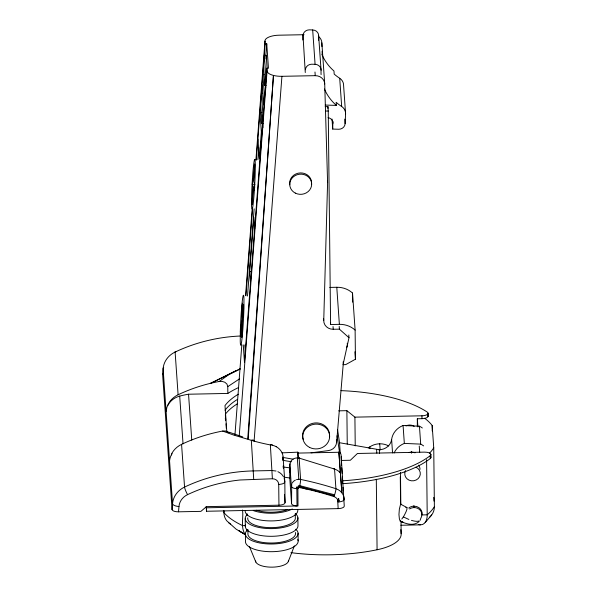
<?xml version="1.0" encoding="UTF-8"?>
<svg xmlns="http://www.w3.org/2000/svg" width="597" height="597" viewBox="0 0 597 597"><rect width="100%" height="100%" fill="white"/><g stroke="black" fill="none" stroke-linecap="round" stroke-linejoin="round"><path stroke-width="0.9" d="M417.325 426.594L417.34 418.781L421.982 418.684A6.269 2.455 -0.6 0 0 427.967 416.646L428.049 413.221A6.269 2.455 -0.6 0 0 427.198 412.057A116.034 45.462 -0.6 0 0 340.962 390.639M311.022 452.847L328.402 450.608A9.41 8.656 -4 0 0 336.581 442.608L343.275 363.715L348.991 337.723L339.394 329.156L333.23 329.275A9.41 8.656 -4 0 1 323.746 320.499L327.589 182.495L324.723 83.99L321.85 42.872A9.41 8.656 -4 0 0 318.977 36.902M405.773 507.286C408.96 506.823 405.296 513.204 404.55 514.815A7.791 1.724 -61.9 0 1 403.341 516.89L401.811 519.032M302.783 39.984L303.007 35.432A6.269 5.769 -4 0 1 309.201 29.85L312.679 29.947A6.269 5.769 -4 0 1 318.664 35.902L321.067 70.267A50.178 46.156 -4 0 0 321.082 74.618M305.276 72.535L303.007 35.432M322.014 54.618A50.178 46.156 -4 0 0 333.969 71.021L334.186 74.095A50.178 46.156 -4 0 0 339.708 78.274A9.41 8.656 -4 0 1 343.611 85.64L345.588 113.87L345.118 123.676A6.269 5.769 -4 0 1 338.917 129.258L332.716 129.079L332.865 121.49M253.076 187.018L252.046 203.831A20.388 1.075 -86.9 0 0 252.33 204.711L253.359 187.898L254.113 190.286A20.388 1.075 -86.9 0 0 254.494 184.085L253.74 181.697L254.77 164.884A20.388 1.075 -86.9 0 0 254.486 164.003L253.456 180.816L252.703 178.436A20.388 1.075 -86.9 0 0 252.322 184.637L253.076 187.018L254.867 187.115M248.218 438.72L273.448 75.423L247.748 438.892M234.949 434.929L241.815 344.835M245.568 295.605L252.232 208.301M255.912 160.003L264.978 41.118L265.165 43.82L256.3 160.056M245.949 295.828L252.613 208.413M247.501 296.03L254.15 208.86M257.897 159.705L258.822 147.653M265.822 55.842L266.74 43.79L265.165 43.82M250.583 284.209L249.703 271.635L253.859 217.181L254.673 228.86M265.934 58.887L266.202 55.372L264.322 55.275L265.702 74.983L264.896 85.52L266.15 85.587M261.852 112.415L259.971 112.311L261.352 132.027L259.322 158.698L257.941 138.982M263.247 123.616L262.001 123.549L262.799 113.012L261.426 93.296L262.673 93.363M264.128 74.356L262.874 74.289L264.255 93.998L263.449 104.535L262.068 84.826M266.74 43.79L268.449 68.215L266.874 68.245L244.464 362.103L243.263 344.917M239.225 435.959L267.06 70.939L266.874 68.245M254.091 441.258L281.926 76.312A14.5 5.679 -0.6 0 1 267.031 70.916M175.816 351.82A6.269 0.963 64.6 0 0 175.115 352.051A21.955 20.194 -4 0 0 163.108 368.67L172.548 503.681L172.055 509.487L162.615 374.476L163.108 368.67A6.269 2.433 4.8 0 1 163.705 367.595M178.525 511.816L178.966 506.517A15.679 14.425 -4 0 1 187.548 494.644A150.534 138.459 -4 0 1 239.994 479.995L272.389 478.772A6.269 5.769 -4 0 1 278.717 484.413L278.948 505.189L206.45 506.644L200.905 511.368L178.525 511.816A6.283 2.463 -0.6 0 1 172.048 509.487M206.502 511.256L206.465 507.793L298 505.957L297.888 488.264L299.127 487.495L306.365 489.04A307.336 282.694 -4 0 1 333.954 496.607A6.269 5.769 -4 0 1 337.656 499.89L338.163 508.622L206.502 511.256L206.181 506.622M428.049 413.221L427.967 416.646L427.997 413.609L428.079 416.109A6.269 2.455 -0.6 0 0 427.75 415.385M166.093 411.378L166.899 407.296L168.585 403.438A21.955 20.194 -4 0 1 178.1 394.766A156.802 144.235 -4 0 1 219.196 381.468L222.099 381.386L224.838 382.252L226.942 384.08L227.77 386.632L227.845 393.43L188.548 394.221A82.55 75.931 -4 0 0 179.704 396.102A18.686 17.186 -4 0 0 167.869 405.341M338.887 451.892L341.88 492.816L338.827 452.265C339.842 450.787 341.223 454.526 341.133 455.533A12.544 11.537 -4 0 1 341.2 456.638L344.26 506.04A6.269 2.455 -0.6 0 1 338.163 508.622M299.657 457.929A6.269 0.791 -72.8 0 0 299.112 458.093L300.604 479.436A6.269 0.716 -78.4 0 1 299.784 485.659L299.351 487.525M291.709 484.197L291.56 503.629A6.269 2.455 -0.6 0 0 297.015 505.95L296.828 488.667A6.269 2.455 -0.6 0 1 291.366 486.346L289.866 464.839A6.269 2.455 -0.6 0 1 290.224 463.936M400.468 472.331L400.818 504.361L400.706 503.749L399.363 509.092L398.953 514.51L399.386 518.89L400.214 521.084C405.915 523.957 413.714 526.42 419.094 521.562M333.954 496.607L334.604 494.809A6.269 0.985 -72.1 0 0 335.917 488.704L334.544 469.055L299.112 458.093A7.574 6.963 2.8 0 0 292.023 459.936A7.53 6.925 3 0 0 289.858 464.839L289.941 472.026L289.649 467.847A114.154 44.723 -0.6 0 1 283.075 466.936M171.339 454.929L172.055 453.026A21.955 20.194 -4 0 1 181.57 444.355A156.802 144.235 -4 0 1 222.659 431.056L225.584 430.974L229.487 432.653M288.358 561.389L294.388 545.83M400.871 525.256L420.288 524.86C425.467 525.076 427.422 519.084 427.206 514.823L426.594 459.638M420.101 520.368L420.81 518.3A7.791 7.171 -4 0 0 419.348 509.368A7.791 7.171 -4 0 0 409.535 508.965M337.656 499.89L338.76 498.45L337.887 500.547L339.454 500.077L338.036 501.234L339.066 501.883A6.269 2.455 -0.6 0 0 344.185 499.353A12.544 11.537 -4 0 0 335.917 488.704A313.612 288.463 -4 0 0 300.604 479.436A7.53 6.925 -4 0 0 298.813 479.272L296.493 479.66M425.228 522.509L431.706 514.935M400.669 520.942L400.214 521.084M219.196 381.468L229.106 374.386L240.069 368.819M227.77 386.632L239.576 378.841M368.23 447.937L369.759 446.907A17.246 15.865 -4 0 1 388.751 445.974M408.721 508.062L409.87 507.271A7.985 7.343 -4 0 1 413.937 506.152L416.736 506.562L419.184 507.853A7.985 7.343 -4 0 1 421.989 513.621L421.818 514.927L427.206 514.823A109.766 42.999 -0.6 0 0 434.385 506.666L433.735 447.81L432.176 425.504A109.766 42.999 -0.6 0 0 424.81 418.363L424.631 418.221M329.76 287.418L336.783 287.276A21.955 20.194 -4 0 1 352.521 293.023L355.118 330.089L355.439 359.215L345.7 364.618L342.924 364.677M235.957 370.67L210.689 383.281L240.218 369.028M282.053 452.862L297.828 452.168L298.261 458.317M298.47 487.645L298.284 486.025L299.03 485.921L299.127 487.495M338.089 501.935L339.066 501.883M325.201 106.647L327.94 106.594L328.246 111.012L330.596 324.522L339.372 324.343A21.955 20.194 -4 0 1 355.118 330.089M325.484 111.064L328.246 111.012M338.686 410.833L346.879 410.669L354.909 417.146L421.952 415.803A6.269 2.455 -0.6 0 0 427.795 413.99M298.015 453.086L338.827 452.265M341.2 456.638L341.245 460.436L350.349 460.257L357.454 453.474L424.489 452.13A6.269 2.455 -0.6 0 1 430.243 455.653L430.273 458.541A116.034 45.462 -0.6 0 1 342.693 483.674M245.307 525.591L242.666 525.644A109.766 42.999 -0.6 0 1 223.912 512.659L223.785 510.808M304.037 34.708L279.053 35.193A14.447 5.657 -0.6 0 0 264.964 41.118M281.926 76.312L315.238 75.67A9.41 8.656 -4 0 1 324.723 83.99M297.806 488.674L296.828 488.667L297.828 488.465L296.269 487.936L297.985 488.077L296.552 487.294L297 486.734L298.112 487.906M321.067 70.267A6.269 5.769 -4 0 0 315.082 64.312L311.612 64.215A6.269 5.769 -4 0 0 305.41 69.797M325.186 105.057L336.372 105.393L336.156 102.318A50.178 46.156 -4 0 0 341.678 106.505A9.41 8.656 -4 0 1 345.588 113.87M337.596 429.81L339.529 442.72L379.274 449.742A12.544 11.537 -4 0 0 391.617 439.489A18.813 17.306 -4 0 1 403.079 425.497L419.445 426.198A18.813 17.306 -4 0 1 422.325 427.989M394.11 452.989A18.813 17.306 -4 0 1 404.333 443.414L420.698 444.116A18.813 17.306 -4 0 1 423.579 445.907M264.255 93.998L265.501 94.065M261.352 132.027L262.605 132.094M252.322 184.637L255.001 184.779M249.703 271.635L251.494 271.732M293.164 459.183L282.724 457.414L282.754 460.294M283.627 460.444L291.455 461.772M418.31 524.509L420.288 524.86M276.03 471.033L272.15 470.54L253.471 470.921A156.802 144.235 -4 0 0 184.555 487.07A21.955 20.194 -4 0 0 172.548 503.681A6.269 2.433 4.8 0 0 178.966 506.517M299.784 485.659L334.604 494.809M334.283 495.726L299.567 486.615L306.365 489.04M242.77 436.922L229.323 432.273M222.659 431.056L233.337 434.952L251.33 440.325A122.31 47.917 -0.6 0 0 270.359 444.929L271.583 445.086A13.231 11.641 30.1 0 1 275.127 446.175L276.247 446.743M408.885 519.457L403.341 516.89M400.52 504.122L407.087 507.622M242.494 510.01C243.733 517.912 240.322 527.464 245.21 534.516L236.091 529.151L226.763 520.8A16.171 14.649 -25.1 0 1 223.912 512.659L223.89 510.816M245.21 534.516L239.069 530.86L245.695 534.845M339.529 471.876L340.268 472.846L339.327 471.854A12.612 11.522 -4.5 0 0 335.865 469.57L334.544 469.055A6.269 1.082 -72.5 0 0 333.73 468.884M298.284 486.025L298.896 487.51M249.509 546.725L255.829 562.038M284.165 478.279L284.821 481.831L285.045 502.607A6.269 2.455 -0.6 0 1 278.948 505.189M337.051 435.75L339.678 453.265M421.639 511.435L421.766 513.293M433.735 497.376L433.989 501.092M419.445 426.198L420.698 444.116M417.34 418.781L417.915 426.952M419.243 446.026L419.691 452.384M411.4 451.377L411.527 453.198M413.893 505.696L414.019 507.554M403.079 425.497L404.333 443.414M400.856 529.614L401.147 533.718A43.902 17.201 -0.6 0 1 377.08 549.762A109.139 42.753 -0.6 0 1 290.94 552.65M391.617 439.489L392.55 452.929M379.714 443.795L380.147 450.026M379.274 449.742L379.52 453.324M376.58 449.526L376.826 453.108M369.759 446.907L369.879 448.69M344.797 119.124L345.118 123.676M339.708 78.274L341.678 106.505M354.916 351.805L355.439 359.215M348.797 334.977L348.991 337.723M332.022 119.064L332.716 129.079M343.148 361.886L343.275 363.715M336.783 287.276L339.372 324.343M339.208 326.417L339.394 329.156M327.462 180.667L327.589 182.495M312.679 29.947L315.082 64.312M333.044 326.537L333.23 329.275M314.985 72.013L315.238 75.67M341.245 460.436L341.566 465.063M341.76 467.839L342.148 473.391M342.409 477.093L342.678 482.234M342.947 487.256L343.2 490.831M343.573 496.197L343.82 499.779M339.529 442.72L340.283 453.466M330.469 322.664L330.596 324.522M336.387 439.87L336.581 442.608M323.619 318.671L323.746 320.499M298.045 457.69L297.828 452.168M297.321 457.899L298.813 479.272M266.202 55.372L267.143 68.812M265.501 85.14L265.687 87.826M263.523 65.812L264.896 85.52M264.053 104.154L264.18 105.945M289.649 467.847L289.761 477.951L291.56 503.629M262.605 123.169L262.919 127.646M260.62 103.841L262.001 123.549M283.254 465.832L283.433 468.376M284.47 494.323L285.045 502.607M244.83 344.999L245.457 354.043M225.36 414.758L225.741 420.198M225.994 423.818L226.308 428.355M225.338 418.116L225.465 419.9M188.548 394.221L191.756 440.131M179.704 396.102L183.04 443.855M178.1 394.766L175.115 352.051A156.802 144.235 -4 0 1 240.457 336.014M181.57 444.355L184.555 487.07A6.269 0.963 64.6 0 0 187.548 494.644M321.85 42.872L321.955 46.588M322.096 51.238L322.201 54.954M272.389 478.772L270.359 444.929A6.269 2.679 -79 0 1 272.419 445.056M253.703 479.145L251.33 440.325A6.269 3.575 -73.5 0 1 253.613 440.265M432.176 425.504L432.235 431.027M430.93 454.459L430.959 457.347M421.952 415.803L421.982 418.684M401.012 521.278L401.147 533.718M400.288 476.727L400.587 504.316M376.304 479.257L377.08 549.762M354.909 417.146L355.23 445.884M352.521 293.023L352.626 302.127M346.879 410.669L347.245 444.041M327.94 106.594L327.962 108.438M297.888 517.763L297.97 525.457A26.343 10.321 -0.6 0 1 270.06 536.3A26.343 10.321 -0.6 0 1 245.583 524.711M298.06 533.151L298.142 540.845M295.269 513.636L295.321 518.763A23.835 9.336 -0.6 0 1 269.784 527.621A23.835 9.336 -0.6 0 1 247.792 517.815M283.142 459.981L283.112 457.481A12.268 11.03 28.4 0 0 281.515 451.839A12.515 11.209 29.2 0 0 279.254 448.944A12.813 11.403 30 0 0 276.262 446.72M247.919 529.785L247.956 533.203A23.835 9.336 -0.6 0 0 272.038 543.016A23.835 9.336 -0.6 0 0 295.44 532.524M247.046 513.875L247.061 515.726M245.225 518.815L245.307 526.509M245.397 534.203L245.479 541.897A26.343 10.321 -0.6 0 0 274.254 551.628A26.343 10.321 -0.6 0 0 297.821 539.501M247.098 529.42L247.098 531.076M303.306 439.385A13.485 12.403 -4 0 1 314.888 422.952A13.485 12.403 -4 0 1 329.417 436.967M289.806 184.809A10.977 10.097 -4 0 1 300.515 172.914A10.977 10.097 -4 0 1 311.485 184.376M409.049 452.519A7.843 7.209 -4 0 1 415.034 452.839M288.485 560.374A16.47 6.455 -0.6 0 1 272.471 567.15A16.47 6.455 -0.6 0 1 255.561 561.031M286.941 509.831A23.835 9.336 -0.6 0 1 256.307 510.271M295.776 529.248A26.343 10.321 -0.6 0 1 271.583 544.001A26.343 10.321 -0.6 0 1 247.792 529.591M297.806 510.069A26.343 10.321 -0.6 0 1 272.195 520.905A26.343 10.321 -0.6 0 1 245.143 511.122M292.299 508.98A26.343 10.321 -0.6 0 1 253.277 510.569M295.605 513.86A26.343 10.321 -0.6 0 1 271.411 528.614A26.343 10.321 -0.6 0 1 247.621 514.204M328.059 117.646A6.052 5.567 -4 0 1 332.992 123.31M347.245 343.268A7.761 7.142 -4 0 1 346.544 347.641M318.679 40.253A50.178 46.156 -4 0 1 318.664 35.902M336.372 105.393A50.178 46.156 -4 0 1 324.417 88.983M225.039 410.229A105.997 41.529 -0.6 0 1 236.942 399.706M228.479 432.758A105.997 41.529 -0.6 0 1 226.763 430.989L224.987 405.609A105.997 41.529 -0.6 0 1 238.33 394.199M227.845 393.43A116.034 45.462 -0.6 0 1 238.688 387.498M282.918 456.936A6.269 2.455 -0.6 0 1 283.112 457.481L284.821 481.831A6.269 2.455 -0.6 0 1 278.717 484.413M277.859 471.69A12.544 11.537 -4 0 1 283.396 476.622M162.608 374.476A6.283 2.463 -0.6 0 1 163.182 373.379M254.076 440.616A6.269 3.575 -73.5 0 1 254.479 441.101M169.555 460.966A18.686 17.186 -4 0 1 172.048 453.69M419.101 520.98A20.962 6.798 32.5 0 1 411.467 520.36M406.027 425.892A7.791 7.171 -4 0 1 414.154 426.318M416.005 467.235A7.791 7.171 -4 0 1 419.512 476.809A7.791 7.171 -4 0 1 409.072 480.152A7.791 7.171 -4 0 1 405.564 470.578M418.504 465.182A7.791 7.171 -4 0 1 420.034 469.369M430.773 456.817A6.269 2.455 -0.6 0 1 430.273 458.541M430.243 455.653A116.034 45.462 -0.6 0 1 342.663 480.794M433.735 447.81A109.766 42.999 -0.6 0 1 429.415 453.295M292.157 483.189A7.53 6.925 -4 0 1 295.411 480.092M225.584 413.9A105.997 41.529 -0.6 0 1 237.472 403.729M289.761 477.951A114.154 44.723 -0.6 0 1 284 477.152M434.385 506.666A16.261 14.88 15.9 0 1 429.691 517.151M230.651 524.188A16.597 15.052 -26.7 0 1 228.823 522.905M241.852 324.656L241.77 337.327A20.388 1.075 -86.9 0 0 242.24 333.163L242.322 320.485L243.598 309.186A20.388 1.075 -86.9 0 0 243.628 304.507L242.352 315.813L242.442 303.134A20.388 1.075 -86.9 0 0 241.972 307.306L241.882 319.977L240.606 331.283A20.388 1.075 -86.9 0 0 240.576 335.954L241.852 324.656M240.315 331.499L240.255 341.178A25.089 1.321 -86.9 0 0 241.979 338.932A25.089 1.321 -86.9 0 0 243.889 308.97L243.957 299.291A25.089 1.321 -86.9 0 0 242.233 301.537A25.089 1.321 -86.9 0 0 240.315 331.499M403.587 522.547L400.46 521.174L403.587 522.547M254.926 159.638L254.591 159.489A25.089 1.321 -86.9 0 0 252.292 180.839A25.089 1.321 -86.9 0 0 251.65 207.405L252.232 209.226A25.089 1.321 -86.9 0 0 254.523 187.883A25.089 1.321 -86.9 0 0 255.165 161.309L254.926 159.638M309.552 447.399A13.485 12.403 -4 0 0 329.648 436.25A13.485 12.403 -4 0 0 309.313 425.915A13.485 12.403 -4 0 0 309.552 447.399M295.321 193.1A10.977 10.097 -4 0 0 311.686 184.025A10.977 10.097 -4 0 0 295.134 175.608A10.977 10.097 -4 0 0 295.321 193.1"/></g></svg>
